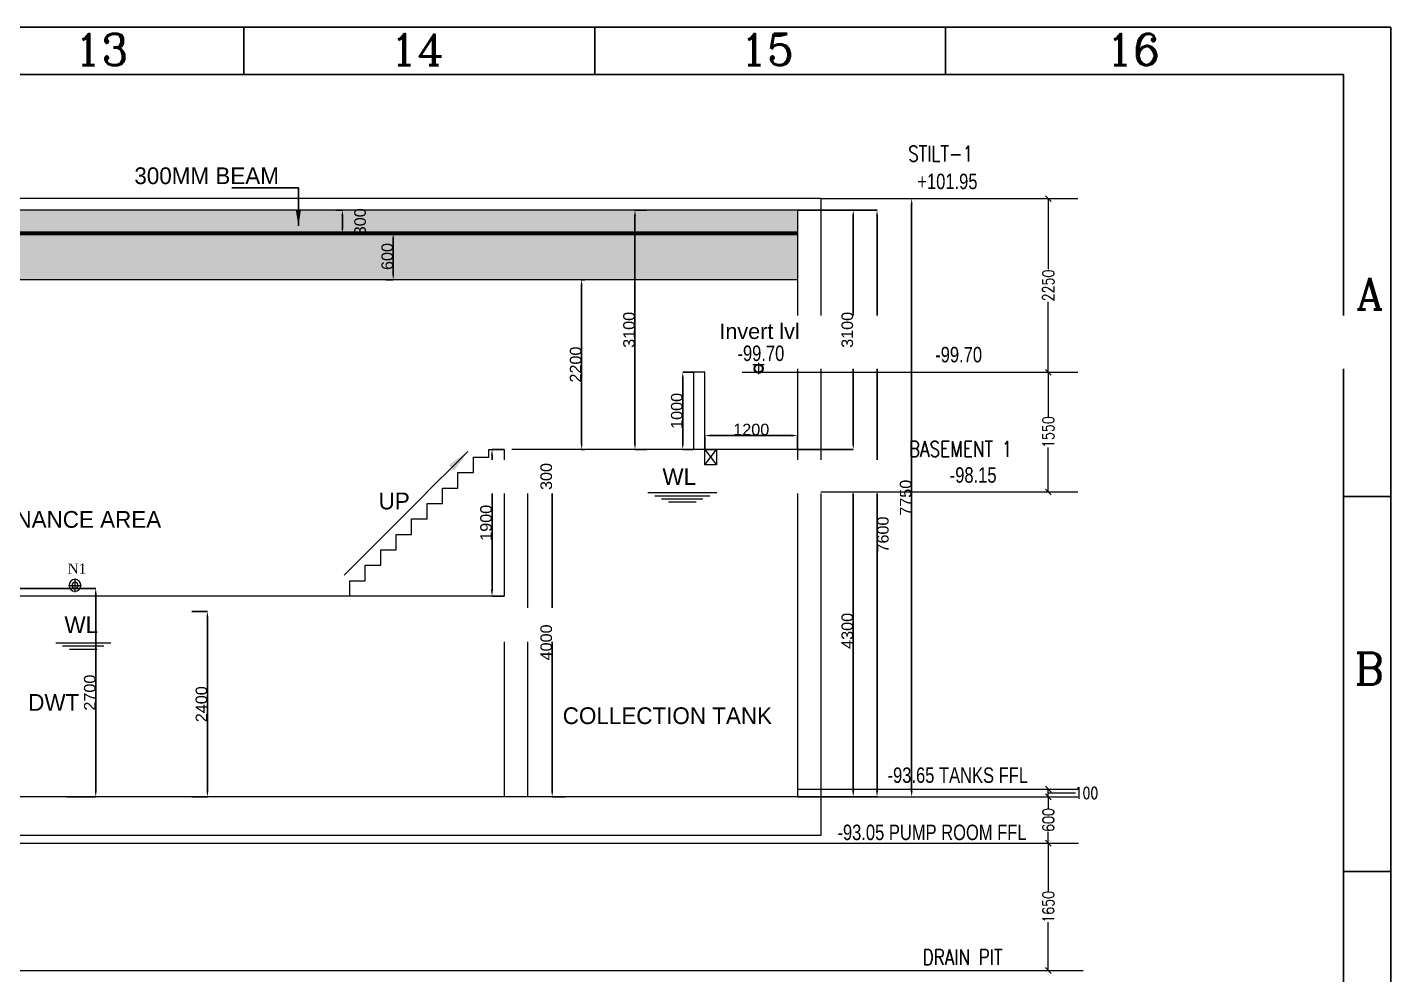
# Model space of a CAD drawing. Header units: millimetres. Extents: x -586673698 to -573385747, y -389867798 to -389752240.
# Drawn here: x -586616213 to -586598554, y -389770379 to -389758104 of the extents above; entities that cross this region are included whole.
import ezdxf

# ---------------------------------------------------------------- set-up
doc = ezdxf.new("R2010")
doc.units = ezdxf.units.MM
doc.header["$LTSCALE"] = 100
doc.layers.add('dim', color=11, linetype='Continuous', lineweight=13)
doc.layers.add('PL-DOMESTIC WATER TANK', color=171, linetype='Continuous', lineweight=0)
for name, color, linetype in [('DT-PL-SHAFT', 230, 'Continuous'), ('DT-PL-SUMP', 230, 'Continuous'), ('DT-PL-Text', 181, 'Continuous'), ('LINE', 9, 'Continuous'), ('PL-TEXT', 241, 'Continuous'), ('PS_DIM', 9, 'Continuous'), ('T', 2, 'Continuous')]:
    doc.layers.add(name, color=color, linetype=linetype)
doc.styles.add('Arial', font='arial.ttf')
doc.styles.add('combine', font='romanc.shx', dxfattribs={"width": 0.8})
doc.styles.add('ROMANTIC', font='romantic.ttf')
doc.styles.add('simplex-0.8', font='simplex.shx', dxfattribs={"width": 0.8})
doc.styles.add('style1', font='romanc.shx')
doc.styles.add('VP-A', font='arial.ttf')
doc.dimstyles.new('75 ISO', dxfattribs={"dimtxt": 100, "dimasz": 75, "dimexe": 75, "dimexo": 0.7, "dimgap": 0.4, "dimtad": 0, "dimtoh": 1, "dimdec": 0, "dimdsep": 46, "dimtxsty": 'combine', "dimblk": 'OBLIQUE', "dimcen": 0, "dimclrd": 11, "dimclre": 2, "dimclrt": 4, "dimadec": 1, "dimazin": 2, "dimtfac": 1, "dimtdec": 0, "dimtmove": 2, "dimatfit": 3, "dimldrblk": 'OBLIQUE', "dimfxl": 0, "dimtolj": 1, "dimtzin": 0, "dimlwd": -1, "dimlwe": -1, "dimarcsym": 0})
doc.dimstyles.new('V Mts', dxfattribs={"dimtxt": 150, "dimasz": 75, "dimexe": 0.1, "dimexo": 0, "dimgap": 0.01, "dimtad": 1, "dimdec": 0, "dimzin": 3, "dimdsep": 46, "dimtxsty": 'Arial', "dimsah": 1, "dimcen": 0.09375, "dimdle": 0.01, "dimclrd": 8, "dimclre": 8, "dimclrt": 256, "dimadec": 0, "dimazin": 0, "dimtfac": 0.7, "dimtdec": 3, "dimtofl": 0, "dimtmove": 2, "dimatfit": 3, "dimfxl": 0, "dimfrac": 1, "dimtolj": 1, "dimtzin": 0, "dimarcsym": 0})
pattern_1 = [(0, (-585747838.68, -389629148.14), (0, 160), []), (90, (-585747838.68, -389629148.14), (-80, 160), [160, -160])]

# ---------------------------------------------------------------- blocks, each defined once
blk = doc.blocks.new('SHEET')
at = {"color": 7}
for p, q in [((1476, 13.35), (0, 13.35)), ((1184.25, 1.35), (1184.25, 13.35)), ((1273.5, 1.35), (1273.5, 13.35)), ((1273.5, 1.35), (1273.5, 13.35)), ((1362.75, 1.35), (1362.75, 13.35)), ((1476, -988.65), (1476, 13.35)), ((1464, 1.35), (12, 1.35)), ((1464, -976.65), (1464, 1.35)), ((1464, -106.05), (1476, -106.05)), ((1476, -201.45), (1464, -201.45))]:
    blk.add_line(p, q, dxfattribs=at)
at = {"layer": 'T', "color": 7, "style": 'style1'}
for s, p in [('13', (1141.11, 3.66)), ('14', (1221.44, 3.66)), ('15', (1310.48, 3.66)), ('16', (1403.6, 3.66)), ('A', (1467.22, -58.44)), ('B', (1466.77, -153.88))]:
    blk.add_text(s, height=8, dxfattribs=at).set_placement(p)
blk = doc.blocks.new('*D1020')
at = {"layer": 'Defpoints', "color": 0, "ltscale": 5, "transparency": 16777216}
for p in [(-586609414, -389764074), (-586609246, -389764074, 3), (-586609246, -389768074, 3)]:
    blk.add_point(p, dxfattribs=at)
at = {"layer": 'DT-PL-SHAFT', "color": 8, "lineweight": -2, "ltscale": 5, "transparency": 16777216}
for p, q in [((-586609246, -389764074), (-586609415, -389764074)), ((-586609414, -389767999), (-586609414, -389764149)), ((-586609246, -389768074), (-586609415, -389768074))]:
    blk.add_line(p, q, dxfattribs=at)
at = {"layer": 'DT-PL-SHAFT', "color": 8, "ltscale": 5, "transparency": 16777216}
for points in [[(-586609427, -389764149), (-586609402, -389764149), (-586609414, -389764074)], [(-586609427, -389767999), (-586609402, -389767999), (-586609414, -389768074)]]:
    blk.add_solid(points, dxfattribs=at)
at = {"layer": 'DT-PL-SHAFT', "lineweight": 13, "ltscale": 5, "transparency": 16777216, "insert": (-586609491, -389766074), "char_height": 150, "attachment_point": 5, "rotation": 90, "style": 'Arial'}
blk.add_mtext('\\A1;4000', dxfattribs=at)
blk = doc.blocks.new('*D1021')
at = {"layer": 'Defpoints', "color": 0, "ltscale": 5, "transparency": 16777216}
for p in [(-586609414, -389763774), (-586609330, -389763774, 3), (-586609330, -389764074)]:
    blk.add_point(p, dxfattribs=at)
at = {"layer": 'DT-PL-SHAFT', "color": 8, "lineweight": -2, "ltscale": 5, "transparency": 16777216}
for p, q in [((-586609330, -389763774), (-586609415, -389763774)), ((-586609414, -389763999), (-586609414, -389763849)), ((-586609330, -389764074), (-586609415, -389764074))]:
    blk.add_line(p, q, dxfattribs=at)
at = {"layer": 'DT-PL-SHAFT', "color": 8, "ltscale": 5, "transparency": 16777216}
for points in [[(-586609427, -389763849), (-586609402, -389763849), (-586609414, -389763774)], [(-586609427, -389763999), (-586609402, -389763999), (-586609414, -389764074)]]:
    blk.add_solid(points, dxfattribs=at)
at = {"layer": 'DT-PL-SHAFT', "lineweight": 13, "ltscale": 5, "transparency": 16777216, "insert": (-586609491, -389763924), "char_height": 150, "attachment_point": 5, "rotation": 90, "style": 'Arial'}
blk.add_mtext('\\A1;300', dxfattribs=at)
blk = doc.blocks.new('*D1022')
at = {"layer": 'Defpoints', "color": 0, "ltscale": 5, "transparency": 16777216}
for p in [(-586606236, -389763774, 3), (-586605515, -389763774), (-586606236, -389768074, 3)]:
    blk.add_point(p, dxfattribs=at)
at = {"layer": 'DT-PL-SHAFT', "color": 8, "lineweight": -2, "ltscale": 5, "transparency": 16777216}
for p, q in [((-586606236, -389763774), (-586605515, -389763774)), ((-586605515, -389767999), (-586605515, -389763849)), ((-586606236, -389768074), (-586605515, -389768074))]:
    blk.add_line(p, q, dxfattribs=at)
at = {"layer": 'DT-PL-SHAFT', "color": 8, "ltscale": 5, "transparency": 16777216}
for points in [[(-586605528, -389763849), (-586605503, -389763849), (-586605515, -389763774)], [(-586605528, -389767999), (-586605503, -389767999), (-586605515, -389768074)]]:
    blk.add_solid(points, dxfattribs=at)
at = {"layer": 'DT-PL-SHAFT', "lineweight": 13, "ltscale": 5, "transparency": 16777216, "insert": (-586605592, -389765924), "char_height": 150, "attachment_point": 5, "rotation": 90, "style": 'Arial'}
blk.add_mtext('\\A1;4300', dxfattribs=at)
blk = doc.blocks.new('*D1023')
at = {"layer": 'Defpoints', "color": 0, "ltscale": 5, "transparency": 16777216}
for p in [(-586606236, -389760474, 3), (-586605515, -389760474), (-586606236, -389763574, 3)]:
    blk.add_point(p, dxfattribs=at)
at = {"layer": 'DT-PL-SHAFT', "color": 8, "lineweight": -2, "ltscale": 5, "transparency": 16777216}
for p, q in [((-586606236, -389760474), (-586605515, -389760474)), ((-586605515, -389763499), (-586605515, -389760549)), ((-586606236, -389763574), (-586605515, -389763574))]:
    blk.add_line(p, q, dxfattribs=at)
at = {"layer": 'DT-PL-SHAFT', "color": 8, "ltscale": 5, "transparency": 16777216}
for points in [[(-586605528, -389760549), (-586605503, -389760549), (-586605515, -389760474)], [(-586605528, -389763499), (-586605503, -389763499), (-586605515, -389763574)]]:
    blk.add_solid(points, dxfattribs=at)
at = {"layer": 'DT-PL-SHAFT', "lineweight": 13, "ltscale": 5, "transparency": 16777216, "insert": (-586605592, -389762024), "char_height": 150, "attachment_point": 5, "rotation": 90, "style": 'Arial'}
blk.add_mtext('\\A1;3100', dxfattribs=at)
blk = doc.blocks.new('*D1024')
at = {"layer": 'Defpoints', "color": 0, "ltscale": 5, "transparency": 16777216}
for p in [(-586606236, -389760474, 3), (-586605207, -389760474), (-586606236, -389768074, 3)]:
    blk.add_point(p, dxfattribs=at)
at = {"layer": 'DT-PL-SHAFT', "color": 8, "lineweight": -2, "ltscale": 5, "transparency": 16777216}
for p, q in [((-586606236, -389760474), (-586605207, -389760474)), ((-586605207, -389767999), (-586605207, -389760549)), ((-586606236, -389768074), (-586605207, -389768074))]:
    blk.add_line(p, q, dxfattribs=at)
at = {"layer": 'DT-PL-SHAFT', "color": 8, "ltscale": 5, "transparency": 16777216}
for points in [[(-586605220, -389760549), (-586605195, -389760549), (-586605207, -389760474)], [(-586605220, -389767999), (-586605195, -389767999), (-586605207, -389768074)]]:
    blk.add_solid(points, dxfattribs=at)
at = {"layer": 'DT-PL-SHAFT', "lineweight": 13, "ltscale": 5, "transparency": 16777216, "insert": (-586605131, -389764676), "char_height": 150, "attachment_point": 5, "rotation": 90, "style": 'Arial'}
blk.add_mtext('\\A1;7600', dxfattribs=at)
blk = doc.blocks.new('*D1025')
at = {"layer": 'Defpoints', "color": 0, "ltscale": 5, "transparency": 16777216}
for p in [(-586607724, -389762574), (-586607586, -389762574), (-586607586, -389763574)]:
    blk.add_point(p, dxfattribs=at)
at = {"layer": 'DT-PL-SHAFT', "color": 8, "lineweight": -2, "ltscale": 5, "transparency": 16777216}
for p, q in [((-586607586, -389762574), (-586607724, -389762574)), ((-586607724, -389763499), (-586607724, -389762649)), ((-586607586, -389763574), (-586607724, -389763574))]:
    blk.add_line(p, q, dxfattribs=at)
at = {"layer": 'DT-PL-SHAFT', "color": 8, "ltscale": 5, "transparency": 16777216}
for points in [[(-586607736, -389762649), (-586607711, -389762649), (-586607724, -389762574)], [(-586607736, -389763499), (-586607711, -389763499), (-586607724, -389763574)]]:
    blk.add_solid(points, dxfattribs=at)
at = {"layer": 'DT-PL-SHAFT', "lineweight": 13, "ltscale": 5, "transparency": 16777216, "insert": (-586607800, -389763074), "char_height": 150, "attachment_point": 5, "rotation": 90, "style": 'Arial'}
blk.add_mtext('\\A1;1000', dxfattribs=at)
blk = doc.blocks.new('*D1026')
at = {"layer": 'Defpoints', "color": 0, "ltscale": 5, "transparency": 16777216}
for p in [(-586610036, -389763574, 3), (-586610194, -389765474), (-586610036, -389765474, 3)]:
    blk.add_point(p, dxfattribs=at)
at = {"layer": 'DT-PL-SHAFT', "color": 8, "lineweight": -2, "ltscale": 5, "transparency": 16777216}
for p, q in [((-586610036, -389763574), (-586610194, -389763574)), ((-586610194, -389763649), (-586610194, -389765399)), ((-586610036, -389765474), (-586610194, -389765474))]:
    blk.add_line(p, q, dxfattribs=at)
at = {"layer": 'DT-PL-SHAFT', "color": 8, "ltscale": 5, "transparency": 16777216}
for points in [[(-586610207, -389763649), (-586610182, -389763649), (-586610194, -389763574)], [(-586610207, -389765399), (-586610182, -389765399), (-586610194, -389765474)]]:
    blk.add_solid(points, dxfattribs=at)
at = {"layer": 'DT-PL-SHAFT', "lineweight": 13, "ltscale": 5, "transparency": 16777216, "insert": (-586610271, -389764524), "char_height": 150, "attachment_point": 5, "rotation": 90, "style": 'Arial'}
blk.add_mtext('\\A1;1900', dxfattribs=at)
blk = doc.blocks.new('*D884')
at = {"layer": 'Defpoints', "color": 0, "ltscale": 5, "transparency": 16777216}
for p in [(-586608342, -389760474), (-586608193, -389760474, 0), (-586608193, -389763574, 3)]:
    blk.add_point(p, dxfattribs=at)
at = {"layer": 'DT-PL-SHAFT', "color": 8, "lineweight": -2, "ltscale": 5, "transparency": 16777216}
for p, q in [((-586608193, -389760474), (-586608342, -389760474)), ((-586608342, -389763499), (-586608342, -389760549)), ((-586608193, -389763574), (-586608342, -389763574))]:
    blk.add_line(p, q, dxfattribs=at)
at = {"layer": 'DT-PL-SHAFT', "color": 8, "ltscale": 5, "transparency": 16777216}
for points in [[(-586608355, -389760549), (-586608330, -389760549), (-586608342, -389760474)], [(-586608355, -389763499), (-586608330, -389763499), (-586608342, -389763574)]]:
    blk.add_solid(points, dxfattribs=at)
at = {"layer": 'DT-PL-SHAFT', "lineweight": 13, "ltscale": 5, "transparency": 16777216, "insert": (-586608419, -389762024), "char_height": 150, "attachment_point": 5, "rotation": 90, "style": 'Arial'}
blk.add_mtext('\\A1;3100', dxfattribs=at)
blk = doc.blocks.new('*D887')
at = {"layer": 'Defpoints', "color": 0, "ltscale": 5, "transparency": 16777216}
for p in [(-586614084, -389765674, 3), (-586613880, -389765674), (-586614084, -389768074, 3)]:
    blk.add_point(p, dxfattribs=at)
at = {"layer": 'DT-PL-SHAFT', "color": 8, "lineweight": -2, "ltscale": 5, "transparency": 16777216}
for p, q in [((-586614084, -389765674), (-586613880, -389765674)), ((-586613880, -389767999), (-586613880, -389765749)), ((-586614084, -389768074), (-586613880, -389768074))]:
    blk.add_line(p, q, dxfattribs=at)
at = {"layer": 'DT-PL-SHAFT', "color": 8, "ltscale": 5, "transparency": 16777216}
for points in [[(-586613893, -389765749), (-586613868, -389765749), (-586613880, -389765674)], [(-586613893, -389767999), (-586613868, -389767999), (-586613880, -389768074)]]:
    blk.add_solid(points, dxfattribs=at)
at = {"layer": 'DT-PL-SHAFT', "lineweight": 13, "ltscale": 5, "transparency": 16777216, "insert": (-586613957, -389766874), "char_height": 150, "attachment_point": 5, "rotation": 90, "style": 'Arial'}
blk.add_mtext('\\A1;2400', dxfattribs=at)
blk = doc.blocks.new('*D891')
at = {"layer": 'Defpoints', "color": 0, "ltscale": 5, "transparency": 16777216}
for p in [(-586612217, -389760474, 0), (-586612132, -389760474), (-586612217, -389760774, 0)]:
    blk.add_point(p, dxfattribs=at)
at = {"layer": 'DT-PL-SHAFT', "color": 8, "lineweight": -2, "ltscale": 5, "transparency": 16777216}
for p, q in [((-586612217, -389760474), (-586612131, -389760474)), ((-586612132, -389760699), (-586612132, -389760549)), ((-586612217, -389760774), (-586612131, -389760774))]:
    blk.add_line(p, q, dxfattribs=at)
at = {"layer": 'DT-PL-SHAFT', "color": 8, "ltscale": 5, "transparency": 16777216}
for points in [[(-586612144, -389760549), (-586612119, -389760549), (-586612132, -389760474)], [(-586612144, -389760699), (-586612119, -389760699), (-586612132, -389760774)]]:
    blk.add_solid(points, dxfattribs=at)
at = {"layer": 'DT-PL-SHAFT', "lineweight": 13, "ltscale": 5, "transparency": 16777216, "insert": (-586611902, -389760624), "char_height": 150, "attachment_point": 5, "rotation": 90, "style": 'Arial'}
blk.add_mtext('\\A1;300', dxfattribs=at)
blk = doc.blocks.new('*D892')
at = {"layer": 'Defpoints', "color": 0, "ltscale": 5, "transparency": 16777216}
for p in [(-586611569, -389760774, 0), (-586611569, -389761374, 0), (-586611473, -389761374)]:
    blk.add_point(p, dxfattribs=at)
at = {"layer": 'DT-PL-SHAFT', "color": 8, "lineweight": -2, "ltscale": 5, "transparency": 16777216}
for p, q in [((-586611569, -389760774), (-586611473, -389760774)), ((-586611473, -389760849), (-586611473, -389761299)), ((-586611569, -389761374), (-586611473, -389761374))]:
    blk.add_line(p, q, dxfattribs=at)
at = {"layer": 'DT-PL-SHAFT', "color": 8, "ltscale": 5, "transparency": 16777216}
for points in [[(-586611486, -389760849), (-586611461, -389760849), (-586611473, -389760774)], [(-586611486, -389761299), (-586611461, -389761299), (-586611473, -389761374)]]:
    blk.add_solid(points, dxfattribs=at)
at = {"layer": 'DT-PL-SHAFT', "lineweight": 13, "ltscale": 5, "transparency": 16777216, "insert": (-586611550, -389761074), "char_height": 150, "attachment_point": 5, "rotation": 90, "style": 'Arial'}
blk.add_mtext('\\A1;600', dxfattribs=at)
blk = doc.blocks.new('*D895')
at = {"layer": 'Defpoints', "color": 0, "ltscale": 5, "transparency": 16777216}
for p in [(-586608993, -389761374, 0), (-586609033, -389763574), (-586608993, -389763574, 3)]:
    blk.add_point(p, dxfattribs=at)
at = {"layer": 'DT-PL-SHAFT', "color": 8, "lineweight": -2, "ltscale": 5, "transparency": 16777216}
for p, q in [((-586608993, -389761374), (-586609033, -389761374)), ((-586609033, -389761449), (-586609033, -389763499)), ((-586608993, -389763574), (-586609033, -389763574))]:
    blk.add_line(p, q, dxfattribs=at)
at = {"layer": 'DT-PL-SHAFT', "color": 8, "ltscale": 5, "transparency": 16777216}
for points in [[(-586609046, -389761449), (-586609021, -389761449), (-586609033, -389761374)], [(-586609046, -389763499), (-586609021, -389763499), (-586609033, -389763574)]]:
    blk.add_solid(points, dxfattribs=at)
at = {"layer": 'DT-PL-SHAFT', "lineweight": 13, "ltscale": 5, "transparency": 16777216, "insert": (-586609110, -389762474), "char_height": 150, "attachment_point": 5, "rotation": 90, "style": 'Arial'}
blk.add_mtext('\\A1;2200', dxfattribs=at)
blk = doc.blocks.new('_Oblique')
at = {"color": 0, "linetype": 'ByBlock', "lineweight": -2}
blk.add_line((-0.5, -0.5), (0.5, 0.5), dxfattribs=at)
blk = doc.blocks.new('*D901')
at = {"layer": 'Defpoints', "color": 0, "transparency": 16777216}
for p in [(-586603119, -389760324, 0), (-586602989, -389760324), (-586603119, -389762574, 0)]:
    blk.add_point(p, dxfattribs=at)
at = {"layer": 'dim', "color": 2, "transparency": 16777216}
for p, q in [((-586602990, -389760324), (-586602939, -389760324)), ((-586602990, -389762574), (-586602939, -389762574))]:
    blk.add_line(p, q, dxfattribs=at)
at = {"layer": 'dim', "color": 11, "transparency": 16777216}
for p, q in [((-586602989, -389760324), (-586602989, -389761237)), ((-586602989, -389762574), (-586602989, -389761661))]:
    blk.add_line(p, q, dxfattribs=at)
at = {"layer": 'dim', "color": 11, "transparency": 16777216, "xscale": 75, "yscale": 75, "zscale": 75}
for p, rotation in [((-586602989, -389760324), 90), ((-586602989, -389762574), 270)]:
    blk.add_blockref('_Oblique', p, dxfattribs=dict(at, rotation=rotation))
at = {"layer": 'dim', "color": 4, "lineweight": 13, "transparency": 16777216, "insert": (-586602989, -389761449), "char_height": 150, "attachment_point": 5, "rotation": 90, "style": 'simplex-0.8'}
blk.add_mtext('\\A1;2250', dxfattribs=at)
blk = doc.blocks.new('*D902')
at = {"layer": 'Defpoints', "color": 0, "transparency": 16777216}
for p in [(-586603119, -389762574, 0), (-586603119, -389764124, -3), (-586602989, -389764124)]:
    blk.add_point(p, dxfattribs=at)
at = {"layer": 'dim', "color": 2, "transparency": 16777216}
for p, q in [((-586602990, -389762574), (-586602939, -389762574)), ((-586602990, -389764124), (-586602939, -389764124))]:
    blk.add_line(p, q, dxfattribs=at)
at = {"layer": 'dim', "color": 11, "transparency": 16777216}
for p, q in [((-586602989, -389762574), (-586602989, -389763148)), ((-586602989, -389764124), (-586602989, -389763549))]:
    blk.add_line(p, q, dxfattribs=at)
at = {"layer": 'dim', "color": 11, "transparency": 16777216, "xscale": 75, "yscale": 75, "zscale": 75}
for p, rotation in [((-586602989, -389762574), 90), ((-586602989, -389764124), 270)]:
    blk.add_blockref('_Oblique', p, dxfattribs=dict(at, rotation=rotation))
at = {"layer": 'dim', "color": 4, "lineweight": 13, "transparency": 16777216, "insert": (-586602989, -389763349), "char_height": 150, "attachment_point": 5, "rotation": 90, "style": 'simplex-0.8'}
blk.add_mtext('\\A1;1550', dxfattribs=at)
blk = doc.blocks.new('*D903')
at = {"layer": 'Defpoints', "color": 0, "transparency": 16777216}
for p in [(-586603119, -389768074, -3), (-586603119, -389768674, 3), (-586602989, -389768674)]:
    blk.add_point(p, dxfattribs=at)
at = {"layer": 'dim', "color": 2, "transparency": 16777216}
for p, q in [((-586602990, -389768074), (-586602939, -389768074)), ((-586602990, -389768674), (-586602939, -389768674))]:
    blk.add_line(p, q, dxfattribs=at)
at = {"layer": 'dim', "color": 11, "transparency": 16777216}
for p, q in [((-586602989, -389768074), (-586602989, -389768219)), ((-586602989, -389768674), (-586602989, -389768528))]:
    blk.add_line(p, q, dxfattribs=at)
at = {"layer": 'dim', "color": 11, "transparency": 16777216, "xscale": 75, "yscale": 75, "zscale": 75}
for p, rotation in [((-586602989, -389768074), 90), ((-586602989, -389768674), 270)]:
    blk.add_blockref('_Oblique', p, dxfattribs=dict(at, rotation=rotation))
at = {"layer": 'dim', "color": 4, "lineweight": 13, "transparency": 16777216, "insert": (-586602989, -389768374), "char_height": 150, "attachment_point": 5, "rotation": 90, "style": 'simplex-0.8'}
blk.add_mtext('\\A1;600', dxfattribs=at)
blk = doc.blocks.new('*D904')
at = {"layer": 'Defpoints', "color": 0, "transparency": 16777216}
for p in [(-586603119, -389768674, 3), (-586603119, -389770324, 0), (-586602989, -389770324)]:
    blk.add_point(p, dxfattribs=at)
at = {"layer": 'dim', "color": 2, "transparency": 16777216}
for p, q in [((-586602990, -389768674), (-586602939, -389768674)), ((-586602990, -389770324), (-586602939, -389770324))]:
    blk.add_line(p, q, dxfattribs=at)
at = {"layer": 'dim', "color": 11, "transparency": 16777216}
for p, q in [((-586602989, -389768674), (-586602989, -389769298)), ((-586602989, -389770324), (-586602989, -389769699))]:
    blk.add_line(p, q, dxfattribs=at)
at = {"layer": 'dim', "color": 11, "transparency": 16777216, "xscale": 75, "yscale": 75, "zscale": 75}
for p, rotation in [((-586602989, -389768674), 90), ((-586602989, -389770324), 270)]:
    blk.add_blockref('_Oblique', p, dxfattribs=dict(at, rotation=rotation))
at = {"layer": 'dim', "color": 4, "lineweight": 13, "transparency": 16777216, "insert": (-586602989, -389769499), "char_height": 150, "attachment_point": 5, "rotation": 90, "style": 'simplex-0.8'}
blk.add_mtext('\\A1;1650', dxfattribs=at)
blk = doc.blocks.new('*D906')
at = {"layer": 'Defpoints', "color": 0, "ltscale": 5, "transparency": 16777216}
for p in [(-586606236, -389763393), (-586607436, -389763574, -18), (-586606236, -389763574, -18)]:
    blk.add_point(p, dxfattribs=at)
at = {"layer": 'DT-PL-SHAFT', "color": 8, "lineweight": -2, "ltscale": 5, "transparency": 16777216}
for p, q in [((-586607436, -389763574), (-586607436, -389763393)), ((-586607361, -389763393), (-586606311, -389763393)), ((-586606236, -389763574), (-586606236, -389763393))]:
    blk.add_line(p, q, dxfattribs=at)
at = {"layer": 'DT-PL-SHAFT', "color": 8, "ltscale": 5, "transparency": 16777216}
for points in [[(-586607361, -389763381), (-586607361, -389763406), (-586607436, -389763393)], [(-586606311, -389763381), (-586606311, -389763406), (-586606236, -389763393)]]:
    blk.add_solid(points, dxfattribs=at)
at = {"layer": 'DT-PL-SHAFT', "lineweight": 13, "ltscale": 5, "transparency": 16777216, "insert": (-586606836, -389763316), "char_height": 150, "attachment_point": 5, "style": 'Arial'}
blk.add_mtext('\\A1;1200', dxfattribs=at)
blk = doc.blocks.new('FDHSJJ')
at = {"layer": 'PS_DIM', "color": 8, "lineweight": 20}
for points in [[(-10183220, -7990711), (-10183220, -7990886)], [(-10183135, -7990799), (-10183304, -7990799)]]:
    blk.add_lwpolyline(points, dxfattribs=at)
at = {"layer": 'PS_DIM', "color": 30, "lineweight": 20, "true_color": 0xf8991e}
for radius in [76.6, 40]:
    blk.add_circle((-10183220, -7990799), radius, dxfattribs=at)
blk = doc.blocks.new('*D908')
at = {"layer": 'Defpoints', "color": 0, "ltscale": 5, "transparency": 16777216}
for p in [(-586616477, -389765374, -6), (-586615706, -389768074, -6), (-586615327, -389768074)]:
    blk.add_point(p, dxfattribs=at)
at = {"layer": 'DT-PL-SHAFT', "color": 8, "lineweight": -2, "ltscale": 5, "transparency": 16777216}
for p, q in [((-586616477, -389765374), (-586615327, -389765374)), ((-586615327, -389765449), (-586615327, -389767999)), ((-586615706, -389768074), (-586615327, -389768074))]:
    blk.add_line(p, q, dxfattribs=at)
at = {"layer": 'DT-PL-SHAFT', "color": 8, "ltscale": 5, "transparency": 16777216}
for points in [[(-586615339, -389765449), (-586615314, -389765449), (-586615327, -389765374)], [(-586615339, -389767999), (-586615314, -389767999), (-586615327, -389768074)]]:
    blk.add_solid(points, dxfattribs=at)
at = {"layer": 'DT-PL-SHAFT', "lineweight": 13, "ltscale": 5, "transparency": 16777216, "insert": (-586615403, -389766724), "char_height": 150, "attachment_point": 5, "rotation": 90, "style": 'Arial'}
blk.add_mtext('\\A1;2700', dxfattribs=at)
blk = doc.blocks.new('*D868')
at = {"layer": 'Defpoints', "color": 0, "ltscale": 5, "transparency": 16777216}
for p in [(-586604759, -389760324, 7), (-586604759, -389768074, 8), (-586604759, -389768074)]:
    blk.add_point(p, dxfattribs=at)
at = {"layer": 'DT-PL-SHAFT', "color": 8, "lineweight": -2, "ltscale": 5, "transparency": 16777216}
for p, q in [((-586604759, -389760324), (-586604759, -389760324)), ((-586604759, -389760399), (-586604759, -389767999)), ((-586604759, -389768074), (-586604759, -389768074))]:
    blk.add_line(p, q, dxfattribs=at)
at = {"layer": 'DT-PL-SHAFT', "color": 8, "ltscale": 5, "transparency": 16777216}
for points in [[(-586604771, -389760399), (-586604746, -389760399), (-586604759, -389760324)], [(-586604771, -389767999), (-586604746, -389767999), (-586604759, -389768074)]]:
    blk.add_solid(points, dxfattribs=at)
at = {"layer": 'DT-PL-SHAFT', "ltscale": 5, "transparency": 16777216, "insert": (-586604835, -389764199), "char_height": 150, "attachment_point": 5, "rotation": 90, "style": 'Arial'}
blk.add_mtext('\\A1;7750', dxfattribs=at)
blk = doc.blocks.new('*D875')
at = {"layer": 'Defpoints', "color": 0, "transparency": 16777216}
for p in [(-586603119, -389767974, 7), (-586603119, -389768074, 4), (-586602989, -389767974)]:
    blk.add_point(p, dxfattribs=at)
at = {"layer": 'dim', "color": 2, "transparency": 16777216}
for p, q in [((-586602990, -389767974), (-586602939, -389767974)), ((-586602990, -389768074), (-586602939, -389768074))]:
    blk.add_line(p, q, dxfattribs=at)
at = {"layer": 'dim', "color": 11, "transparency": 16777216}
for p, q in [((-586602989, -389768074), (-586602989, -389767974)), ((-586602989, -389768024), (-586602639, -389768024)), ((-586602639, -389768024), (-586602638, -389768024))]:
    blk.add_line(p, q, dxfattribs=at)
at = {"layer": 'dim', "color": 11, "transparency": 16777216, "xscale": 75, "yscale": 75, "zscale": 75}
for p, rotation in [((-586602989, -389767974), 90), ((-586602989, -389768074), 270)]:
    blk.add_blockref('_Oblique', p, dxfattribs=dict(at, rotation=rotation))
at = {"layer": 'dim', "color": 4, "lineweight": 13, "transparency": 16777216, "insert": (-586602495, -389768024), "char_height": 150, "attachment_point": 5, "style": 'simplex-0.8'}
blk.add_mtext('\\A1;100', dxfattribs=at)

msp = doc.modelspace()

# ---------------------------------------------------------------- hatches: boundary and pattern name
at = {"layer": 'DT-PL-SHAFT', "lineweight": 13, "ltscale": 15}
h = msp.add_hatch(dxfattribs=at)
h.set_pattern_fill('AR-B88', color=2, scale=20)
h.set_pattern_definition(pattern_1)
h.paths.add_polyline_path([(-586637386.2, -389760473.9), (-586606235.6, -389760473.9), (-586606235.6, -389760773.9), (-586637386.2, -389760773.9)])
h = msp.add_hatch(dxfattribs=at)
h.set_pattern_fill('AR-B88', color=4, scale=20)
h.set_pattern_definition(pattern_1)
h.paths.add_polyline_path([(-586637386.2, -389760773.9), (-586606235.6, -389760773.9), (-586606235.6, -389761373.9), (-586637386.2, -389761373.9), (-586637386.2, -389761373.8), (-586637386.1, -389761373.9), (-586637386.2, -389761373.9)])
h.paths.add_polyline_path([(-586634176, -389761278.3), (-586637386.2, -389760969.2)], flags=16)

# ---------------------------------------------------------------- linework, layer by layer
at = {"layer": 'DT-PL-SHAFT', "color": 1, "lineweight": 13, "ltscale": 5}
for p, q in [((-586605935.6, -389760323.9, -295.9), (-586605935.6, -389768573.8, -295.9)), ((-586606235.6, -389760473.9, -295.9), (-586606235.6, -389768073.8, -295.9)), ((-586610035.6, -389763573.8, -293.6), (-586610035.6, -389765473.8, -293.6)), ((-586609735.6, -389763773.8, -295.8), (-586609735.6, -389768073.8, -295.8)), ((-586610035.6, -389765673.8, -296.5), (-586610035.6, -389768073.8, -293.6))]:
    msp.add_line(p, q, dxfattribs=at)
for points, elevation in [([(-586605935.6, -389760323.9), (-586637686.2, -389760323.9)], -298.8), ([(-586606235.6, -389760473.9), (-586637386.1, -389760473.9)], -298.8), ([(-586606235.6, -389760773.9), (-586606235.6, -389761373.9)], -298.9), ([(-586606235.6, -389763573.8), (-586609935.6, -389763573.8)], -295.8), ([(-586606235.6, -389763773.8), (-586609735.6, -389763773.8)], -295.8), ([(-586610035.6, -389765473.8), (-586622435.6, -389765473.8)], -295.8), ([(-586610035.6, -389765673.8), (-586622136, -389765673.8)], -295.8), ([(-586606235.6, -389768073.8), (-586622235.6, -389768073.8)], -295.8)]:
    msp.add_lwpolyline(points, dxfattribs=dict(at, elevation=elevation))
at = {"layer": 'DT-PL-SHAFT', "color": 5, "lineweight": 13, "ltscale": 5, "const_width": 50, "elevation": -298.8}
msp.add_lwpolyline([(-586606235.6, -389760773.9), (-586637386.1, -389760773.9)], dxfattribs=at)
at = {"layer": 'DT-PL-SHAFT', "color": 11, "lineweight": 13, "ltscale": 5, "true_color": 0xf27172, "elevation": -298.8}
for points in [[(-586606235.6, -389761373.9), (-586637386.1, -389761373.9)], [(-586607909, -389764253.1), (-586607550.8, -389764253.1)], [(-586615934.1, -389766037.8), (-586615042.4, -389766037.8)], [(-586615845.1, -389766078.2), (-586615131.3, -389766078.2)], [(-586615756.2, -389766118.6), (-586615220.2, -389766118.6)], [(-586615667.3, -389766159), (-586615309.1, -389766159)]]:
    msp.add_lwpolyline(points, dxfattribs=at)
at = {"layer": 'DT-PL-SHAFT', "color": 4, "lineweight": 13, "ltscale": 5, "elevation": -295.9}
msp.add_lwpolyline([(-586607435.6, -389763573.8), (-586607435.6, -389762573.8), (-586607585.6, -389762573.8), (-586607585.6, -389763573.8)], dxfattribs=at)
at = {"layer": 'DT-PL-SHAFT', "color": 215, "lineweight": 13, "ltscale": 5, "true_color": 0xa953a0, "elevation": -295.8}
for points in [[(-586606235.6, -389764073.8), (-586609735.6, -389764073.8)], [(-586610035.6, -389765973.4), (-586622136, -389765973.4)]]:
    msp.add_lwpolyline(points, dxfattribs=at)
at = {"layer": 'DT-PL-SUMP', "color": 8, "lineweight": 13, "ltscale": 0.5}
for p, q in [((-586605935.6, -389760323.9, -298.9), (-586602605.3, -389760323.9, -298.9)), ((-586606235.6, -389767973.8, -298.9), (-586602605.3, -389767973.8, -298)), ((-586606235.6, -389768073.8, -298.9), (-586602605.3, -389768073.8, -298))]:
    msp.add_line(p, q, dxfattribs=at)
for points, elevation in [([(-586623259.9, -389768673.8), (-586602596.1, -389768673.8)], -295.8), ([(-586624735.6, -389770323.8), (-586602535.4, -389770323.8)], -298.7)]:
    msp.add_lwpolyline(points, dxfattribs=dict(at, elevation=elevation))
at = {"layer": 'PL-DOMESTIC WATER TANK', "lineweight": 13, "ltscale": 200, "elevation": -295.8}
msp.add_lwpolyline([(-586605935.6, -389768573.8), (-586622136, -389768573.8)], dxfattribs=at)

# ---------------------------------------------------------------- block references
at = {"color": 114, "lineweight": 13, "true_color": 0x139b48, "xscale": -1}
msp.add_blockref('FDHSJJ', (-596798816.1, -381774535.1, -283), dxfattribs=at)
at = {"layer": 'LINE', "color": 7, "linetype": 'ByBlock', "lineweight": 13, "ltscale": 2, "xscale": 50.91065699553089, "yscale": 50.91065699553089, "zscale": 50.91065699553089}
msp.add_blockref('SHEET', (-586673697.7, -389758783.3, -234.9), dxfattribs=at)

# ---------------------------------------------------------------- texts
at = {"layer": 'DT-PL-SHAFT', "color": 1, "lineweight": 13}
msp.add_text('300MM BEAM', height=217.15, dxfattribs=at).set_placement((-586614826.2, -389760136, -301.6))
at = {"layer": 'DT-PL-SHAFT', "color": 140, "lineweight": 13}
for s, height, p in [('MAINTENANCE AREA', 217.152, (-586617463.8, -389764588.3, -304.8)), ('DWT', 217.15, (-586616201, -389766959.2, -298.7)), ('COLLECTION TANK', 217.152, (-586609277.6, -389767131.5, -298.7))]:
    msp.add_text(s, height=height, dxfattribs=at).set_placement(p)
at = {"layer": 'DT-PL-Text', "color": 181, "lineweight": 13, "style": 'ROMANTIC'}
msp.add_text('N1', height=131.18, rotation=0.01687, dxfattribs=at).set_placement((-586615690.4, -389765182.8, -281.3))
at = {"layer": 'PL-TEXT', "lineweight": 13, "char_height": 200, "width": 15478.707, "attachment_point": 5, "style": 'simplex-0.8'}
for s, insert in [('STILT-1', (-586604382.1, -389759741.5, -299.8)), ('{\\fCentury Gothic|b0|i0|c0|p34;+101.95}', (-586604295.5, -389760102.5, -299)), ('{\\fCentury Gothic|b0|i0|c0|p34;-93.65 TANKS FFL}', (-586604161.3, -389767794.6, -301.5)), ('{\\fCentury Gothic|b0|i0|c0|p34;-93.05 PUMP ROOM FFL }', (-586604495.4, -389768535.6, -312.5)), ('DRAIN PIT', (-586604099.1, -389770151, -293.8))]:
    msp.add_mtext(s, dxfattribs=dict(at, insert=insert))

# ---------------------------------------------------------------- dimensions: what is measured, and where the dimension line sits
at = {"layer": 'dim', "lineweight": 13}
for p1, p2, distance, picture, middle in [((-586603118.8, -389768073.8, -302), (-586603118.8, -389767973.8, -299.4), -129.9, '*D875', (-586602637.5, -389768023.8, -306.4)), ((-586603118.8, -389768073.8, -302), (-586603118.8, -389768673.8, -295.8), 129.9, '*D903', (-586602988.9, -389768373.8, -299)), ((-586603118.8, -389768673.8, -295.8), (-586603118.8, -389770323.8, -298.7), 129.9, '*D904', (-586602988.9, -389769498.8, -298.8))]:
    dim = msp.add_aligned_dim(p1=p1, p2=p2, distance=distance, dimstyle='75 ISO', override={"dimtxt": 150, "dimexe": 50, "dimtxsty": 'simplex-0.8', "dimtmove": 1}, dxfattribs=at)
    dim.commit()
    dim.dimension.update_dxf_attribs({"geometry": picture, "text_midpoint": middle})
at = {"layer": 'DT-PL-SHAFT', "color": 1, "lineweight": 13, "ltscale": 5}
for p1, p2, distance, picture, middle in [((-586612217.4, -389760773.9, -298.8), (-586612217.4, -389760473.9, -298.8), -85.9, '*D891', (-586611901.5, -389760623.9, -298.8)), ((-586606235.6, -389763573.8, -295.9), (-586606235.6, -389760473.9, -295.9), -720.3, '*D1023', (-586605591.9, -389762023.8, -298.8)), ((-586611568.6, -389760773.9, -298.8), (-586611568.6, -389761373.9, -298.8), 95.4, '*D892', (-586611549.8, -389761073.9, -298.8)), ((-586607585.6, -389763573.8, -295.9), (-586607585.6, -389762573.8, -295.9), 138.1, '*D1025', (-586607800.3, -389763073.8, -295.9)), ((-586607435.6, -389763573.8, -295.9), (-586606235.6, -389763573.8, -295.9), 180.8, '*D906', (-586606835.6, -389763316.4, -277.6)), ((-586610035.6, -389763573.8, -293.6), (-586610035.6, -389765473.8, -293.6), -158.4, '*D1026', (-586610270.6, -389764523.8, -296.5)), ((-586609330.2, -389764073.8, -298.7), (-586609330.2, -389763773.8, -295.8), 84.2, '*D1021', (-586609491.2, -389763923.8, -298.7)), ((-586606235.6, -389768073.8, -295.9), (-586606235.6, -389763773.8, -295.9), -720.3, '*D1022', (-586605591.9, -389765923.8, -298.8)), ((-586609245.9, -389768073.8, -295.8), (-586609245.9, -389764073.8, -295.8), 168.6, '*D1020', (-586609491, -389766073.8, -298.7))]:
    dim = msp.add_aligned_dim(p1=p1, p2=p2, distance=distance, dimstyle='V Mts', dxfattribs=at)
    dim.commit()
    dim.dimension.update_dxf_attribs({"geometry": picture, "text_midpoint": middle})
dim = msp.add_linear_dim(base=(-586605207.1, -389760473.9, -298.8), p1=(-586606235.6, -389768073.8, -295.9), p2=(-586606235.6, -389760473.9, -295.9), angle=90, dimstyle='V Mts', dxfattribs=at)
dim.commit()
dim.dimension.update_dxf_attribs({"geometry": '*D1024', "text_midpoint": (-586605130.5, -389764676.5, -298.8), "dimtype": 161})

# ---------------------------------------------------------------- leaders
msp.add_leader([(-586612701.8, -389760675.1, -298.8), (-586612701.8, -389760182.2, -298.8), (-586613566, -389760182.2, -298.8)], dimstyle='V Mts', override={"dimasz": 200, "dimgap": 0.01, "dimtad": 0, "dimclrd": 5}, dxfattribs=at)

# ---------------------------------------------------------------- next in the draw order: texts
at = {"layer": 'DT-PL-SHAFT', "color": 140, "lineweight": 13, "char_height": 217.15, "width": 15478.707, "attachment_point": 5, "bg_fill": 2}
for insert in [(-586607768.8, -389763925.2, -295.8), (-586615513.6, -389765844.8, -292.7)]:
    msp.add_mtext('WL', dxfattribs=dict(at, insert=insert))
at = {"layer": 'PL-TEXT', "lineweight": 13, "insert": (-586606728.8, -389762043.7, -301.8), "char_height": 200, "width": 15478.707, "attachment_point": 5, "style": 'VP-A', "bg_fill": 2}
msp.add_mtext('Invert lvl', dxfattribs=at)

# ---------------------------------------------------------------- next in the draw order: linework, layer by layer
at = {"layer": 'DT-PL-SHAFT', "color": 4, "lineweight": 13, "elevation": -293.6}
msp.add_lwpolyline([(-586612035.6, -389765473.8), (-586612035.6, -389765273.8), (-586611835.6, -389765273.8), (-586611835.6, -389765073.8), (-586611635.6, -389765073.8), (-586611635.6, -389764873.8), (-586611435.6, -389764873.8), (-586611435.6, -389764673.8), (-586611235.6, -389764673.8), (-586611235.6, -389764473.8), (-586611035.6, -389764473.8), (-586611035.6, -389764273.8), (-586610835.6, -389764273.8), (-586610835.6, -389764073.8), (-586610635.6, -389764073.8), (-586610635.6, -389763873.8), (-586610435.6, -389763873.8), (-586610435.6, -389763673.8), (-586610235.6, -389763673.8), (-586610235.6, -389763573.8), (-586610035.6, -389763573.8)], dxfattribs=at).dxf.unprotected_set("ltscale", 0)
at = {"layer": 'DT-PL-SHAFT', "color": 1, "lineweight": 13, "ltscale": 5, "elevation": -277.6}
for points in [[(-586607435.6, -389763573.8), (-586607285.6, -389763573.8), (-586607285.6, -389763773.8), (-586607435.6, -389763773.8), (-586607435.6, -389763573.8)], [(-586607435.6, -389763573.8), (-586607285.6, -389763773.8)], [(-586607435.6, -389763773.8), (-586607285.6, -389763573.8)]]:
    msp.add_lwpolyline(points, dxfattribs=at)
at = {"layer": 'DT-PL-SHAFT', "color": 11, "lineweight": 13, "ltscale": 5, "true_color": 0xf27172, "elevation": -298.8}
for points in [[(-586608175.7, -389764131.9), (-586607284.1, -389764131.9)], [(-586608086.8, -389764172.3), (-586607373, -389764172.3)], [(-586607997.9, -389764212.7), (-586607461.9, -389764212.7)]]:
    msp.add_lwpolyline(points, dxfattribs=at)
at = {"layer": 'DT-PL-SUMP', "color": 8, "lineweight": 13, "ltscale": 0.5}
msp.add_line((-586605935.6, -389764123.9, -298.9), (-586602605.3, -389764123.9, -298.9), dxfattribs=at)

# ---------------------------------------------------------------- next in the draw order: texts
at = {"layer": 'DT-PL-SHAFT', "color": 140, "lineweight": 13}
msp.add_text('UP', height=217.15, dxfattribs=at).set_placement((-586611662.5, -389764349.7, -293.6))
at = {"layer": 'PL-TEXT', "lineweight": 13, "insert": (-586606711.7, -389762329.2, -301.8), "char_height": 200, "width": 15478.707, "attachment_point": 5, "style": 'VP-A', "bg_fill": 2}
msp.add_mtext('{\\fCentury Gothic|b0|i0|c0|p34;\\W0.8;-99.70}', dxfattribs=at)
at = {"layer": 'PL-TEXT', "lineweight": 13, "char_height": 200, "width": 15478.707, "attachment_point": 5, "style": 'simplex-0.8'}
for s, insert in [('BASEMENT 1', (-586604125.3, -389763567.7, -299.8)), ('{\\fCentury Gothic|b0|i0|c0|p34;-98.15}', (-586603962.3, -389763905.7, -298.9))]:
    msp.add_mtext(s, dxfattribs=dict(at, insert=insert))

# ---------------------------------------------------------------- next in the draw order: dimensions: what is measured, and where the dimension line sits
at = {"layer": 'DT-PL-SHAFT', "color": 1, "lineweight": 13, "ltscale": 5}
for base, p1, p2, picture, middle in [((-586615326.7, -389768073.8, -277), (-586616476.7, -389765373.8, -283), (-586615706.3, -389768073.8, -283), '*D908', (-586615403.3, -389766723.8, -277)), ((-586613880.5, -389765673.8, -298.8), (-586614083.9, -389768073.8, -295.8), (-586614083.9, -389765673.8, -295.8), '*D887', (-586613957.1, -389766873.8, -298.8))]:
    dim = msp.add_linear_dim(base=base, p1=p1, p2=p2, angle=90, dimstyle='V Mts', dxfattribs=at)
    dim.commit()
    dim.dimension.update_dxf_attribs({"geometry": picture, "text_midpoint": middle})

# ---------------------------------------------------------------- next in the draw order: leaders
msp.add_leader([(-586610508.4, -389763601, -293.6), (-586612108.4, -389765201, -293.6)], dimstyle='V Mts', override={"dimasz": 300, "dimtad": 0, "dimclrd": 6}, dxfattribs=at)

# ---------------------------------------------------------------- next in the draw order: linework, layer by layer
at = {"layer": 'DT-PL-SHAFT', "color": 251, "lineweight": 13, "ltscale": 5, "true_color": 0x636466}
for points, elevation in [([(-586606741.4, -389762452.8), (-586606741.4, -389762598.5)], -298.9), ([(-586606668.5, -389762475.6), (-586606814.2, -389762475.6)], -296)]:
    msp.add_lwpolyline(points, dxfattribs=dict(at, elevation=elevation))
at = {"layer": 'DT-PL-SHAFT', "color": 1, "lineweight": 13, "ltscale": 5}
for radius in [58.8, 48.2]:
    msp.add_circle((-586606741.4, -389762525.6, -298.9), radius, dxfattribs=at)
at = {"layer": 'DT-PL-SUMP', "color": 8, "lineweight": 13, "ltscale": 0.5}
msp.add_line((-586606954.5, -389762573.9, -298.9), (-586602605.3, -389762573.9, -298.9), dxfattribs=at)

# ---------------------------------------------------------------- next in the draw order: texts
at = {"layer": 'PL-TEXT', "lineweight": 13, "insert": (-586604150.3, -389762346.2, -298.9), "char_height": 200, "width": 15478.707, "attachment_point": 5, "style": 'simplex-0.8'}
msp.add_mtext('{\\fCentury Gothic|b0|i0|c0|p34;-99.70}', dxfattribs=at)

# ---------------------------------------------------------------- next in the draw order: dimensions: what is measured, and where the dimension line sits
at = {"layer": 'dim', "lineweight": 13}
for p2, distance, picture, middle in [((-586603118.8, -389760323.9, -298.9), -129.9, '*D901', (-586602988.9, -389761448.9, -299)), ((-586603118.8, -389764123.9, -302), 129.9, '*D902', (-586602988.9, -389763348.9, -299))]:
    dim = msp.add_aligned_dim(p1=(-586603118.8, -389762573.9, -298.9), p2=p2, distance=distance, dimstyle='75 ISO', override={"dimtxt": 150, "dimexe": 50, "dimtxsty": 'simplex-0.8', "dimtmove": 1}, dxfattribs=at)
    dim.commit()
    dim.dimension.update_dxf_attribs({"geometry": picture, "text_midpoint": middle})
at = {"layer": 'DT-PL-SHAFT', "color": 1, "ltscale": 5}
dim = msp.add_aligned_dim(p1=(-586604758.7, -389760323.9, -298.9), p2=(-586604758.7, -389768073.8, -298.5), distance=0, dimstyle='V Mts', dxfattribs=at)
dim.commit()
dim.dimension.update_dxf_attribs({"geometry": '*D868', "text_midpoint": (-586604835.3, -389764198.8, -306.4)})
at = {"layer": 'DT-PL-SHAFT', "color": 1, "lineweight": 13, "ltscale": 5}
for p1, p2, distance, picture, middle in [((-586608193.3, -389763573.8, -295.8), (-586608193.3, -389760473.9, -298.8), 149.1, '*D884', (-586608419, -389762023.8, -298.8)), ((-586608993.4, -389761373.9, -298.8), (-586608993.4, -389763573.8, -295.8), -40, '*D895', (-586609110, -389762473.8, -298.8))]:
    dim = msp.add_aligned_dim(p1=p1, p2=p2, distance=distance, dimstyle='V Mts', dxfattribs=at)
    dim.commit()
    dim.dimension.update_dxf_attribs({"geometry": picture, "text_midpoint": middle})

doc.saveas('drawing.dxf')
